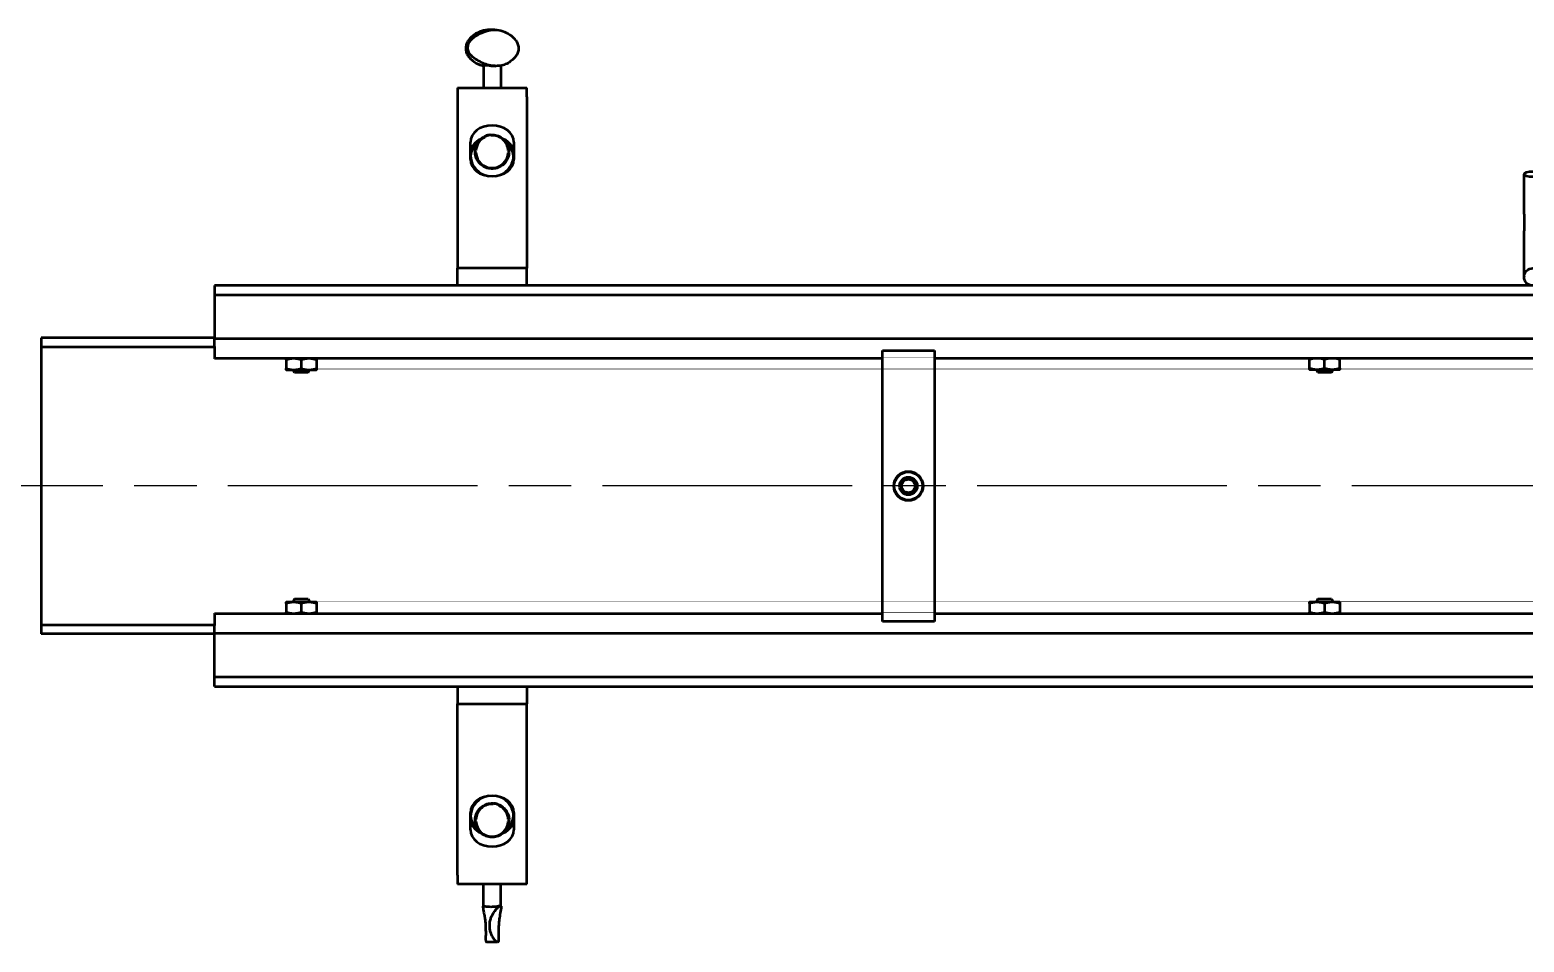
# Model space of a CAD drawing. Header units: inches. Extents: x 39 to 190, y 80 to 114.
# Drawn here: x 65.18 to 86.71, y 100.67 to 113.81 of the extents above; entities that cross this region are included whole.
import ezdxf

# ---------------------------------------------------------------- set-up
doc = ezdxf.new("R2010")
doc.units = ezdxf.units.IN
doc.header["$LTSCALE"] = 8
doc.header["$MEASUREMENT"] = 0
doc.linetypes.add('CHAIN', pattern=[0.7087, 0.4724, -0.0591, 0.1181, -0.0591])
doc.layers.add('Visible (ANSI)', color=7, linetype='Continuous', lineweight=50)

msp = doc.modelspace()

# ---------------------------------------------------------------- linework, layer by layer
at = {"linetype": 'CHAIN', "ltscale": 0.952448}
msp.add_line((190.429964, 107.239559), (64.338546, 107.239559), dxfattribs=at)
at = {"layer": 'Visible (ANSI)'}
for p, q in [((71.876749, 113.806301), (71.800023, 113.806301)), ((71.713386, 113.297765), (71.713386, 112.974001)), ((71.963386, 113.291808), (71.963386, 112.974001)), ((71.338386, 112.974001), (72.338386, 112.974001)), ((71.338386, 112.974001), (71.338386, 112.840046)), ((72.338386, 112.840046), (72.338386, 112.974001)), ((71.338386, 112.840046), (71.338386, 110.41771)), ((72.338386, 112.840046), (72.338386, 110.41771)), ((71.525886, 111.93825), (71.525886, 112.191045)), ((72.150886, 112.191045), (72.150886, 111.93825)), ((86.713386, 111.150116), (86.713386, 111.728349)), ((86.713386, 111.150116), (86.713386, 110.914411)), ((86.713386, 110.254958), (86.713386, 110.914411)), ((71.338386, 110.41771), (71.338386, 110.373059)), ((72.338386, 110.373059), (71.338386, 110.373059)), ((71.338386, 110.123059), (71.338386, 110.373059)), ((72.338386, 110.41771), (72.338386, 110.373059)), ((72.338386, 110.123059), (72.338386, 110.373059)), ((187.838386, 110.123059), (67.838386, 110.123059)), ((67.838386, 110.123059), (67.838386, 109.987059)), ((86.713386, 110.254958), (86.713386, 110.248059)), ((187.838386, 109.987059), (67.838386, 109.987059)), ((67.838386, 109.987059), (67.838386, 109.823059)), ((67.838386, 109.823059), (67.838386, 109.357059)), ((65.338546, 109.369559), (65.338546, 109.239559)), ((67.838386, 109.369559), (65.338546, 109.369559)), ((65.338546, 109.239559), (65.338546, 109.190733)), ((65.338546, 109.239559), (67.838386, 109.239559)), ((128.128229, 109.357059), (67.838386, 109.357059)), ((67.838386, 109.244265), (67.838386, 109.357059)), ((67.838386, 109.244265), (67.838386, 109.079214)), ((65.338546, 109.190733), (65.338546, 108.483115)), ((67.838386, 109.072059), (67.838386, 109.079214)), ((77.463386, 109.072059), (67.838386, 109.072059)), ((68.869386, 109.052499), (68.869386, 108.930619)), ((69.088386, 109.052499), (69.088386, 108.930619)), ((69.307386, 109.052499), (69.307386, 108.930619)), ((77.463386, 109.187059), (78.213386, 109.187059)), ((77.463386, 105.287059), (77.463386, 109.187059)), ((78.213386, 109.187059), (78.213386, 105.287059)), ((97.463386, 109.072059), (78.213386, 109.072059)), ((83.619386, 108.935619), (83.619386, 109.057499)), ((83.838386, 108.935619), (83.838386, 109.057499)), ((84.057386, 108.935619), (84.057386, 109.057499)), ((68.869386, 108.911059), (68.978886, 108.911059)), ((68.990451, 108.869559), (68.967988, 108.911059)), ((68.978886, 108.911059), (69.197886, 108.911059)), ((69.186321, 108.869559), (68.990451, 108.869559)), ((69.186321, 108.869559), (69.208783, 108.911059)), ((69.197886, 108.911059), (69.307386, 108.911059)), ((83.619386, 108.916059), (83.728886, 108.916059)), ((83.740531, 108.869559), (83.715362, 108.916059)), ((83.728886, 108.916059), (83.947886, 108.916059)), ((83.936401, 108.869559), (83.740531, 108.869559)), ((83.936401, 108.869559), (83.961569, 108.916059)), ((83.947886, 108.916059), (84.057386, 108.916059)), ((65.338546, 108.483115), (65.338546, 105.996002)), ((77.78789, 107.433807), (77.787468, 107.441759)), ((77.811637, 107.446293), (77.812052, 107.43847)), ((77.842843, 107.447949), (77.843258, 107.440125)), ((77.867356, 107.445997), (77.867778, 107.438046)), ((77.642954, 107.157678), (77.64963, 107.162019)), ((77.653521, 107.135474), (77.660089, 107.139745)), ((77.670558, 107.109276), (77.677126, 107.113548)), ((77.693244, 107.094954), (77.686569, 107.090613)), ((78.004847, 107.107501), (77.99775, 107.111111)), ((78.018793, 107.127754), (78.01181, 107.131306)), ((78.032963, 107.155607), (78.025979, 107.159159)), ((78.034023, 107.182415), (78.04112, 107.178805)), ((65.338546, 105.996002), (65.338546, 105.288385)), ((68.978886, 105.563059), (68.869386, 105.563059)), ((68.869386, 105.543499), (68.869386, 105.421619)), ((68.990451, 105.609559), (68.965282, 105.563059)), ((69.197886, 105.563059), (68.978886, 105.563059)), ((68.990451, 105.609559), (69.186321, 105.609559)), ((69.088386, 105.543499), (69.088386, 105.421619)), ((69.186321, 105.609559), (69.211489, 105.563059)), ((69.307386, 105.563059), (69.197886, 105.563059)), ((69.307386, 105.543499), (69.307386, 105.421619)), ((83.728886, 105.563059), (83.619386, 105.563059)), ((83.619386, 105.543499), (83.619386, 105.421619)), ((83.740531, 105.609559), (83.715362, 105.563059)), ((83.947886, 105.563059), (83.728886, 105.563059)), ((83.740531, 105.609559), (83.936401, 105.609559)), ((83.838386, 105.543499), (83.838386, 105.421619)), ((83.936401, 105.609559), (83.961569, 105.563059)), ((84.057386, 105.563059), (83.947886, 105.563059)), ((84.057386, 105.543499), (84.057386, 105.421619)), ((67.838386, 105.394903), (67.838386, 105.402059)), ((67.838386, 105.402059), (77.463386, 105.402059)), ((67.838386, 105.394903), (67.838386, 105.229853)), ((78.213386, 105.402059), (97.463386, 105.402059)), ((65.338546, 105.288385), (65.338546, 105.239559)), ((65.338546, 105.239559), (65.338546, 105.109559)), ((65.338546, 105.239559), (67.838386, 105.239559)), ((67.838386, 105.109559), (65.338546, 105.109559)), ((67.838386, 105.117059), (67.838386, 105.229853)), ((67.838386, 105.117059), (128.128229, 105.117059)), ((67.838386, 104.651059), (67.838386, 105.117059)), ((78.213386, 105.287059), (77.463386, 105.287059)), ((67.838386, 104.487059), (67.838386, 104.651059)), ((67.838386, 104.487059), (187.838386, 104.487059)), ((67.838386, 104.351059), (67.838386, 104.487059)), ((67.838386, 104.351059), (187.838386, 104.351059)), ((71.338386, 104.351059), (71.338386, 104.101059)), ((72.338386, 104.351059), (72.338386, 104.101059)), ((71.338386, 104.056407), (71.338386, 104.101059)), ((71.338386, 104.101059), (72.338386, 104.101059)), ((71.338386, 101.634072), (71.338386, 104.056407)), ((72.338386, 104.056407), (72.338386, 104.101059)), ((72.338386, 101.634072), (72.338386, 104.056407)), ((71.525886, 102.283073), (71.525886, 102.535867)), ((72.150886, 102.535867), (72.150886, 102.283073)), ((71.338386, 101.634072), (71.338386, 101.500117)), ((72.338386, 101.500117), (71.338386, 101.500117)), ((71.713386, 101.187453), (71.713386, 101.500117)), ((71.963386, 101.187716), (71.963386, 101.500117)), ((72.338386, 101.500117), (72.338386, 101.634072)), ((71.917391, 100.667817), (71.75938, 100.667817))]:
    msp.add_line(p, q, dxfattribs=at)
for centre, radius in [((86.838386, 110.248059), 0.125), ((77.838386, 107.237059), 0.210938), ((77.838386, 107.237059), 0.203125), ((77.838386, 107.237059), 0.128), ((77.838386, 107.237059), 0.098)]:
    msp.add_circle(centre, radius, dxfattribs=at)
for centre, radius, start, end in [((71.838386, 112.052001), 0.234375, 115.9960323, 176.332444), ((71.838386, 112.052001), 0.234375, 3.667556, 93.8582306), ((71.604011, 112.052001), 0.015, 88.166222, 271.833778), ((71.838386, 112.052001), 0.234375, 183.667556, 356.332444), ((72.072761, 112.052001), 0.015, 268.166222, 91.833778), ((71.838386, 102.422117), 0.234375, 86.1417694, 176.332444), ((71.838386, 102.422117), 0.234375, 3.667556, 64.0039677), ((71.604011, 102.422117), 0.015, 88.166222, 271.833778), ((71.838386, 102.422117), 0.234375, 183.667556, 356.332444), ((72.072761, 102.422117), 0.015, 268.166222, 91.833778)]:
    msp.add_arc(centre, radius, start, end, dxfattribs=at)
for centre, major_axis, ratio, start_param, end_param in [((71.838386, 112.191045), (-0.3125, 0), 0.766044443, 3.141592654, 6.283185307), ((71.838386, 112.030348), (-0.3125, 0), 0.766044443, 5.263923856, 6.283185307), ((71.779139, 112.274239), (-0.043438, -0.011753), 0.333333333, 4.71238898, 6.271047182), ((71.779139, 112.274239), (-0.043438, -0.011753), 0.333333333, 3.131444535, 4.71238898), ((71.838386, 112.030348), (0.3125, 0), 0.766044443, 0, 1.019261452), ((71.838386, 111.962406), (-0.3125, 0), 0.984807753, 5.365388944, 6.644320979), ((71.838386, 111.962406), (0.3125, 0), 0.984807753, 5.922049635, 7.200987395), ((71.838386, 111.93825), (0.3125, 0), 0.766044443, 3.141592654, 6.283185307), ((71.838386, 112.005818), (-0.3125, 0), 0.984807753, 0.070589401, 1.418033498), ((71.838386, 112.005818), (0.3125, 0), 0.984807753, 4.865151809, 6.212595907), ((71.838386, 102.535867), (-0.3125, 0), 0.766044443, 3.141592654, 6.283185307), ((71.838386, 102.4683), (-0.3125, 0), 0.984807753, 4.865151809, 6.212595907), ((71.838386, 102.4683), (0.3125, 0), 0.984807753, 0.070589401, 1.418033498), ((71.838386, 102.511712), (-0.3125, 0), 0.984807753, 5.922049635, 7.201189211), ((71.897632, 102.644355), (0.043438, -0.011753), 0.333333333, 1.570796327, 3.151740772), ((71.897632, 102.644355), (0.043438, -0.011753), 0.333333333, 0.012138125, 1.570796327), ((71.838386, 102.511712), (0.3125, 0), 0.984807753, 5.365388944, 6.644320979), ((71.838386, 102.44377), (-0.3125, 0), 0.766044443, 0, 1.019298072), ((71.838386, 102.44377), (0.3125, 0), 0.766044443, 5.263711107, 6.283185307), ((71.838386, 102.283073), (0.3125, 0), 0.766044443, 3.141592654, 6.283185307)]:
    msp.add_ellipse(centre, major_axis=major_axis, ratio=ratio, start_param=start_param, end_param=end_param, dxfattribs=at)
msp.add_ellipse((86.838386, 111.728349), major_axis=(0.125, 0), ratio=0.321439465, dxfattribs=at)
for points, knots in [([(71.800023, 113.806301), (71.760007, 113.806301), (71.721041, 113.800356), (71.647777, 113.776712), (71.613432, 113.759027), (71.552079, 113.71473), (71.524656, 113.688722), (71.499472, 113.658979)], [0, 0, 0, 0, 0.347479985, 0.347479985, 0.69495997, 0.69495997, 1.020331146, 1.020331146, 1.020331146, 1.020331146]), ([(71.533398, 113.658979), (71.562732, 113.688722), (71.596339, 113.71473), (71.670734, 113.759027), (71.711919, 113.776712), (71.794931, 113.800356), (71.836733, 113.806301), (71.876749, 113.806301)], [5.641443605, 5.641443605, 5.641443605, 5.641443605, 5.966814781, 5.966814781, 6.314294766, 6.314294766, 6.66177475, 6.66177475, 6.66177475, 6.66177475]), ([(71.876749, 113.806301), (71.916765, 113.806301), (71.95573, 113.800356), (72.028994, 113.776712), (72.063339, 113.759027), (72.124692, 113.71473), (72.152116, 113.688722), (72.1773, 113.658979)], [6.66177475, 6.66177475, 6.66177475, 6.66177475, 7.009254735, 7.009254735, 7.35673472, 7.35673472, 7.682105896, 7.682105896, 7.682105896, 7.682105896]), ([(71.459143, 113.546301), (71.458431, 113.526396), (71.460606, 113.505353), (71.471132, 113.466885), (71.479501, 113.449445), (71.490168, 113.434989), (71.490685, 113.434303), (71.491209, 113.433622)], [0.5989360844, 0.5989360844, 0.5989360844, 0.5989360844, 0.7510308104, 0.7510308104, 0.9031255364, 0.9031255364, 0.9107476997, 0.9107476997, 0.9107476997, 0.9107476997]), ([(71.499472, 113.658979), (71.498756, 113.658135), (71.498052, 113.657283), (71.486206, 113.642609), (71.476593, 113.625103), (71.463424, 113.586724), (71.459842, 113.565848), (71.459143, 113.546301)], [0.2909281473, 0.2909281473, 0.2909281473, 0.2909281473, 0.3002098687, 0.3002098687, 0.4495729766, 0.4495729766, 0.5989360844, 0.5989360844, 0.5989360844, 0.5989360844]), ([(71.489286, 113.546301), (71.488587, 113.565848), (71.491857, 113.586724), (71.506541, 113.625103), (71.517923, 113.642609), (71.531744, 113.657283), (71.532565, 113.658135), (71.533398, 113.658979)], [1.8093251949, 1.8093251949, 1.8093251949, 1.8093251949, 1.9586883028, 1.9586883028, 2.1080514107, 2.1080514107, 2.1173331321, 2.1173331321, 2.1173331321, 2.1173331321]), ([(71.541661, 113.433622), (71.540936, 113.434303), (71.54022, 113.434989), (71.525372, 113.449445), (71.512605, 113.466885), (71.494901, 113.505353), (71.489998, 113.526396), (71.489286, 113.546301)], [1.4975135796, 1.4975135796, 1.4975135796, 1.4975135796, 1.5051357429, 1.5051357429, 1.6572304689, 1.6572304689, 1.8093251949, 1.8093251949, 1.8093251949, 1.8093251949]), ([(72.1773, 113.658979), (72.178015, 113.658135), (72.178719, 113.657283), (72.190565, 113.642609), (72.200179, 113.625103), (72.213348, 113.586724), (72.21693, 113.565848), (72.217629, 113.546301)], [0.2909281473, 0.2909281473, 0.2909281473, 0.2909281473, 0.3002098687, 0.3002098687, 0.4495729766, 0.4495729766, 0.5989360844, 0.5989360844, 0.5989360844, 0.5989360844]), ([(72.217629, 113.546301), (72.218341, 113.526396), (72.216165, 113.505353), (72.205639, 113.466885), (72.19727, 113.449445), (72.186603, 113.434989), (72.186086, 113.434303), (72.185562, 113.433622)], [0.5989360844, 0.5989360844, 0.5989360844, 0.5989360844, 0.7510308104, 0.7510308104, 0.9031255364, 0.9031255364, 0.9107476997, 0.9107476997, 0.9107476997, 0.9107476997]), ([(71.491209, 113.433622), (71.496236, 113.427091), (71.501273, 113.420877), (71.539535, 113.375909), (71.579654, 113.342376), (71.648815, 113.308766), (71.673398, 113.300244), (71.703804, 113.293589), (71.70858, 113.292651), (71.713389, 113.29181)], [7.0020459914, 7.0020459914, 7.0020459914, 7.0020459914, 7.0721817327, 7.0721817327, 7.5401924495, 7.5401924495, 7.7741978079, 7.7741978079, 7.8174067475, 7.8174067475, 7.8174067475, 7.8174067475]), ([(71.898328, 113.286301), (71.87138, 113.286301), (71.842735, 113.289008), (71.784081, 113.300244), (71.754079, 113.308766), (71.665657, 113.342376), (71.608878, 113.375909), (71.555602, 113.420877), (71.548605, 113.427091), (71.541661, 113.433622)], [1.097300693, 1.097300693, 1.097300693, 1.097300693, 1.331306051, 1.331306051, 1.56531141, 1.56531141, 2.033322126, 2.033322126, 2.103457868, 2.103457868, 2.103457868, 2.103457868]), ([(71.713406, 113.297763), (71.713397, 113.298213), (71.713622, 113.298635), (71.715872, 113.30044), (71.721138, 113.301238), (71.728696, 113.301238)], [1.7691817086, 1.7691817086, 1.7691817086, 1.7691817086, 1.8012782743, 1.8012782743, 1.9213705111, 1.9213705111, 1.9213705111, 1.9213705111]), ([(71.728696, 113.301238), (71.736253, 113.301238), (71.747069, 113.30044), (71.773038, 113.297591), (71.788192, 113.295586), (71.818223, 113.291846), (71.835132, 113.289865), (71.868269, 113.287073), (71.8845, 113.286301), (71.898328, 113.286301)], [0, 0, 0, 0, 0.1200922368, 0.1200922368, 0.2401844736, 0.2401844736, 0.3602635507, 0.3602635507, 0.4803426278, 0.4803426278, 0.4803426278, 0.4803426278]), ([(72.185562, 113.433622), (72.180535, 113.427091), (72.175499, 113.420877), (72.137236, 113.375909), (72.097117, 113.342376), (72.027956, 113.308766), (72.003373, 113.300244), (71.952041, 113.289008), (71.925276, 113.286301), (71.898328, 113.286301)], [7.002045991, 7.002045991, 7.002045991, 7.002045991, 7.072181733, 7.072181733, 7.540192449, 7.540192449, 7.774197808, 7.774197808, 8.008203166, 8.008203166, 8.008203166, 8.008203166]), ([(71.593623, 112.062822), (71.594824, 112.089983), (71.600683, 112.117287), (71.620593, 112.167344), (71.634733, 112.190793), (71.669398, 112.231394), (71.690357, 112.249045), (71.736279, 112.276307), (71.761811, 112.286255), (71.81407, 112.297251), (71.841446, 112.298434), (71.894459, 112.291989), (71.920754, 112.284281), (71.968857, 112.261085), (71.991261, 112.245309), (72.029313, 112.207839), (72.045433, 112.185681), (72.069368, 112.137941), (72.077481, 112.111768), (72.082136, 112.077856), (72.082816, 112.070343), (72.083148, 112.062822)], [0, 0, 0, 0, 0.212669473, 0.212669473, 0.421401634, 0.421401634, 0.630278357, 0.630278357, 0.839149821, 0.839149821, 1.048021476, 1.048021476, 1.256893124, 1.256893124, 1.465764772, 1.465764772, 1.67463642, 1.67463642, 1.883508068, 1.883508068, 1.942398235, 1.942398235, 1.942398235, 1.942398235]), ([(71.593623, 112.062822), (71.594824, 112.089983), (71.600683, 112.117287), (71.620593, 112.167344), (71.634733, 112.190793), (71.669398, 112.231394), (71.690357, 112.249045), (71.732869, 112.274282), (71.754242, 112.28322), (71.776234, 112.288988)], [0, 0, 0, 0, 0.2126694732, 0.2126694732, 0.4214016339, 0.4214016339, 0.6302783572, 0.6302783572, 0.8081258164, 0.8081258164, 0.8081258164, 0.8081258164]), ([(72.083148, 112.04118), (72.081948, 112.014019), (72.076089, 111.986714), (72.056179, 111.936657), (72.042039, 111.913208), (72.007374, 111.872608), (71.986414, 111.854956), (71.940492, 111.827695), (71.914961, 111.817746), (71.862701, 111.806751), (71.835325, 111.805567), (71.782312, 111.812012), (71.756017, 111.81972), (71.707915, 111.842917), (71.68551, 111.858693), (71.647458, 111.896163), (71.631338, 111.918321), (71.607403, 111.96606), (71.59929, 111.992233), (71.594636, 112.026145), (71.593956, 112.033658), (71.593623, 112.04118)], [0, 0, 0, 0, 0.212669473, 0.212669473, 0.421401634, 0.421401634, 0.630278357, 0.630278357, 0.839149821, 0.839149821, 1.048021476, 1.048021476, 1.256893124, 1.256893124, 1.465764772, 1.465764772, 1.67463642, 1.67463642, 1.883508068, 1.883508068, 1.942398235, 1.942398235, 1.942398235, 1.942398235]), ([(72.033326, 112.200372), (72.040394, 112.19109), (72.046803, 112.181317), (72.053302, 112.169643), (72.054145, 112.168089), (72.054971, 112.166525)], [0.74845337, 0.74845337, 0.74845337, 0.74845337, 0.8391498207, 0.8391498207, 0.852966887, 0.852966887, 0.852966887, 0.852966887]), ([(72.070759, 112.12958), (72.074456, 112.118514), (72.077371, 112.107196), (72.081419, 112.084908), (72.08266, 112.073869), (72.083148, 112.062822)], [0.9573253388, 0.9573253388, 0.9573253388, 0.9573253388, 1.0480214757, 1.0480214757, 1.1345245666, 1.1345245666, 1.1345245666, 1.1345245666]), ([(71.593623, 102.432938), (71.594824, 102.460099), (71.600683, 102.487403), (71.620593, 102.53746), (71.634733, 102.560909), (71.669398, 102.60151), (71.690357, 102.619161), (71.736279, 102.646423), (71.761811, 102.656371), (71.81407, 102.667367), (71.841446, 102.66855), (71.87893, 102.663994), (71.889841, 102.66191), (71.900537, 102.659104)], [0, 0, 0, 0, 0.212669473, 0.212669473, 0.421401634, 0.421401634, 0.630278357, 0.630278357, 0.839149821, 0.839149821, 1.048021476, 1.048021476, 1.134524567, 1.134524567, 1.134524567, 1.134524567]), ([(71.593623, 102.432938), (71.594824, 102.460099), (71.600683, 102.487403), (71.620593, 102.53746), (71.634733, 102.560909), (71.669398, 102.60151), (71.690357, 102.619161), (71.736279, 102.646423), (71.761811, 102.656371), (71.81407, 102.667367), (71.841446, 102.66855), (71.894459, 102.662106), (71.920754, 102.654398), (71.968857, 102.631201), (71.991261, 102.615425), (72.029313, 102.577955), (72.045433, 102.555797), (72.069368, 102.508058), (72.077481, 102.481885), (72.082136, 102.447972), (72.082816, 102.440459), (72.083148, 102.432938)], [0, 0, 0, 0, 0.212669473, 0.212669473, 0.421401634, 0.421401634, 0.630278357, 0.630278357, 0.839149821, 0.839149821, 1.048021476, 1.048021476, 1.256893124, 1.256893124, 1.465764772, 1.465764772, 1.67463642, 1.67463642, 1.883508068, 1.883508068, 1.942398235, 1.942398235, 1.942398235, 1.942398235]), ([(71.960376, 102.634577), (71.96532, 102.631744), (71.970158, 102.628742), (71.981192, 102.621341), (71.987334, 102.616783), (71.993259, 102.611941)], [0.1682827965, 0.1682827965, 0.1682827965, 0.1682827965, 0.2126694732, 0.2126694732, 0.2722168439, 0.2722168439, 0.2722168439, 0.2722168439]), ([(72.022168, 102.58412), (72.025997, 102.579784), (72.029666, 102.575319), (72.03778, 102.564686), (72.042126, 102.558389), (72.046176, 102.551894)], [0.3763439684, 0.3763439684, 0.3763439684, 0.3763439684, 0.4214016339, 0.4214016339, 0.4809711107, 0.4809711107, 0.4809711107, 0.4809711107]), ([(72.083148, 102.411296), (72.081948, 102.384135), (72.076089, 102.356831), (72.056179, 102.306774), (72.042039, 102.283325), (72.007374, 102.242724), (71.986414, 102.225073), (71.940492, 102.197811), (71.914961, 102.187863), (71.862701, 102.176867), (71.835325, 102.175683), (71.782312, 102.182128), (71.756017, 102.189836), (71.707915, 102.213033), (71.68551, 102.228809), (71.647458, 102.266279), (71.631338, 102.288437), (71.607403, 102.336176), (71.59929, 102.362349), (71.594636, 102.396262), (71.593956, 102.403775), (71.593623, 102.411296)], [0, 0, 0, 0, 0.212669473, 0.212669473, 0.421401634, 0.421401634, 0.630278357, 0.630278357, 0.839149821, 0.839149821, 1.048021476, 1.048021476, 1.256893124, 1.256893124, 1.465764772, 1.465764772, 1.67463642, 1.67463642, 1.883508068, 1.883508068, 1.942398235, 1.942398235, 1.942398235, 1.942398235]), ([(72.064598, 102.516187), (72.066822, 102.51085), (72.068854, 102.505443), (72.07791, 102.478428), (72.082144, 102.455652), (72.083148, 102.432938)], [0.5852457116, 0.5852457116, 0.5852457116, 0.5852457116, 0.6302783572, 0.6302783572, 0.8081258164, 0.8081258164, 0.8081258164, 0.8081258164]), ([(71.713388, 101.187715), (71.709459, 101.187175), (71.706957, 101.184481), (71.704777, 101.173874), (71.705469, 101.165352), (71.711191, 101.131742), (71.719669, 101.098209), (71.726931, 101.053241), (71.727872, 101.047027), (71.728775, 101.040496)], [1.1234654644, 1.1234654644, 1.1234654644, 1.1234654644, 1.3313060512, 1.3313060512, 1.5653114096, 1.5653114096, 2.0333221264, 2.0333221264, 2.1034578677, 2.1034578677, 2.1034578677, 2.1034578677]), ([(71.81874, 101.17288), (71.803176, 101.17288), (71.787113, 101.173678), (71.758725, 101.176526), (71.746393, 101.178532), (71.728017, 101.182271), (71.720728, 101.184253), (71.714537, 101.186475), (71.713427, 101.187082), (71.713417, 101.187441)], [0.9606852556, 0.9606852556, 0.9606852556, 0.9606852556, 1.0807774924, 1.0807774924, 1.2008697291, 1.2008697291, 1.3209488062, 1.3209488062, 1.3920129916, 1.3920129916, 1.3920129916, 1.3920129916]), ([(71.728775, 101.040496), (71.728883, 101.039711), (71.728993, 101.038921), (71.731029, 101.024373), (71.733656, 101.006971), (71.7385, 100.968615), (71.740664, 100.947646), (71.742124, 100.927817)], [1.4975287939, 1.4975287939, 1.4975287939, 1.4975287939, 1.5062939971, 1.5062939971, 1.6578105605, 1.6578105605, 1.8093271238, 1.8093271238, 1.8093271238, 1.8093271238]), ([(71.804203, 100.927817), (71.805669, 100.947722), (71.809111, 100.968765), (71.819031, 101.007233), (71.825451, 101.024673), (71.832041, 101.039129), (71.832358, 101.039814), (71.832676, 101.040496)], [0.5989360844, 0.5989360844, 0.5989360844, 0.5989360844, 0.7510308104, 0.7510308104, 0.9031255364, 0.9031255364, 0.9107476997, 0.9107476997, 0.9107476997, 0.9107476997]), ([(71.961832, 101.187817), (71.959356, 101.187817), (71.953598, 101.187044), (71.936144, 101.184253), (71.92445, 101.182271), (71.899117, 101.178532), (71.883765, 101.176526), (71.851361, 101.173678), (71.834305, 101.17288), (71.81874, 101.17288)], [0.4803426278, 0.4803426278, 0.4803426278, 0.4803426278, 0.6004217049, 0.6004217049, 0.720500782, 0.720500782, 0.8405930188, 0.8405930188, 0.9606852556, 0.9606852556, 0.9606852556, 0.9606852556]), ([(71.832676, 101.040496), (71.835722, 101.047027), (71.838818, 101.053241), (71.862475, 101.098209), (71.888307, 101.131742), (71.922251, 101.165352), (71.93272, 101.173874), (71.950108, 101.185109), (71.957006, 101.187817), (71.961832, 101.187817)], [7.002045991, 7.002045991, 7.002045991, 7.002045991, 7.072181733, 7.072181733, 7.540192449, 7.540192449, 7.774197808, 7.774197808, 8.008203166, 8.008203166, 8.008203166, 8.008203166]), ([(71.947997, 101.040496), (71.947903, 101.039814), (71.947807, 101.039129), (71.945787, 101.024673), (71.943151, 101.007233), (71.938288, 100.968765), (71.936113, 100.947722), (71.934647, 100.927817)], [1.4975135796, 1.4975135796, 1.4975135796, 1.4975135796, 1.5051357429, 1.5051357429, 1.6572304689, 1.6572304689, 1.8093251949, 1.8093251949, 1.8093251949, 1.8093251949]), ([(71.961832, 101.187817), (71.966659, 101.187817), (71.969685, 101.185109), (71.971995, 101.173874), (71.971302, 101.165352), (71.965581, 101.131742), (71.957102, 101.098209), (71.94984, 101.053241), (71.948899, 101.047027), (71.947997, 101.040496)], [1.097300693, 1.097300693, 1.097300693, 1.097300693, 1.331306051, 1.331306051, 1.56531141, 1.56531141, 2.033322126, 2.033322126, 2.103457868, 2.103457868, 2.103457868, 2.103457868]), ([(71.742124, 100.927817), (71.743564, 100.90827), (71.744499, 100.887394), (71.745433, 100.849015), (71.745492, 100.831509), (71.745756, 100.816835), (71.745773, 100.815983), (71.74579, 100.815138)], [1.8093271238, 1.8093271238, 1.8093271238, 1.8093271238, 1.9586902317, 1.9586902317, 2.1080533396, 2.1080533396, 2.117335061, 2.117335061, 2.117335061, 2.117335061]), ([(71.74579, 100.815138), (71.7464, 100.785396), (71.745497, 100.759388), (71.744224, 100.715091), (71.743944, 100.697405), (71.747901, 100.673762), (71.752213, 100.667817), (71.75938, 100.667817)], [-1.020331146, -1.020331146, -1.020331146, -1.020331146, -0.69495997, -0.69495997, -0.347479985, -0.347479985, 0, 0, 0, 0]), ([(71.81566, 100.815138), (71.8154, 100.815983), (71.815143, 100.816835), (71.810811, 100.831509), (71.807109, 100.849015), (71.803055, 100.887394), (71.802763, 100.90827), (71.804203, 100.927817)], [0.2909281473, 0.2909281473, 0.2909281473, 0.2909281473, 0.3002098687, 0.3002098687, 0.4495729766, 0.4495729766, 0.5989360844, 0.5989360844, 0.5989360844, 0.5989360844]), ([(71.917391, 100.667817), (71.910225, 100.667817), (71.900072, 100.673762), (71.876039, 100.697405), (71.862233, 100.715091), (71.836647, 100.759388), (71.824814, 100.785396), (71.81566, 100.815138)], [6.66177475, 6.66177475, 6.66177475, 6.66177475, 7.009254735, 7.009254735, 7.35673472, 7.35673472, 7.682105896, 7.682105896, 7.682105896, 7.682105896]), ([(71.930981, 100.815138), (71.930372, 100.785396), (71.931274, 100.759388), (71.932547, 100.715091), (71.932827, 100.697405), (71.928871, 100.673762), (71.924558, 100.667817), (71.917391, 100.667817)], [5.641443605, 5.641443605, 5.641443605, 5.641443605, 5.966814781, 5.966814781, 6.314294766, 6.314294766, 6.66177475, 6.66177475, 6.66177475, 6.66177475]), ([(71.934647, 100.927817), (71.933207, 100.90827), (71.932273, 100.887394), (71.931338, 100.849015), (71.931279, 100.831509), (71.931015, 100.816835), (71.930999, 100.815983), (71.930981, 100.815138)], [1.8093251949, 1.8093251949, 1.8093251949, 1.8093251949, 1.9586883028, 1.9586883028, 2.1080514107, 2.1080514107, 2.1173331321, 2.1173331321, 2.1173331321, 2.1173331321])]:
    msp.add_open_spline(points, degree=3, knots=knots, dxfattribs=at)
for points, weights in [([(68.869386, 109.052499), (68.869386, 109.072059), (68.869386, 109.072059)], [1, 1.0379548493, 1]), ([(68.978886, 109.072059), (68.928067, 109.072059), (68.869386, 109.052499)], [1, 1.0379548493, 1]), ([(69.088386, 109.052499), (69.029705, 109.072059), (68.978886, 109.072059)], [1, 1.0379548493, 1]), ([(69.197886, 109.072059), (69.147067, 109.072059), (69.088386, 109.052499)], [1, 1.0379548493, 1]), ([(69.307386, 109.052499), (69.248705, 109.072059), (69.197886, 109.072059)], [1, 1.0379548493, 1]), ([(69.307386, 109.072059), (69.307386, 109.072059), (69.307386, 109.052499)], [1, 1.0379548493, 1]), ([(83.675023, 109.072059), (83.648664, 109.067258), (83.619386, 109.057499)], [1.01896927496, 1.01858415614, 1]), ([(83.619386, 109.057499), (83.619386, 109.067258), (83.619386, 109.072059)], [1, 1.01858415614, 1.01896927496]), ([(83.838386, 109.057499), (83.809107, 109.067258), (83.782748, 109.072059)], [1, 1.01858415614, 1.01896927496]), ([(83.894023, 109.072059), (83.867664, 109.067258), (83.838386, 109.057499)], [1.01896927496, 1.01858415614, 1]), ([(84.057386, 109.057499), (84.028107, 109.067258), (84.001748, 109.072059)], [1, 1.01858415614, 1.01896927496]), ([(84.057386, 109.072059), (84.057386, 109.067258), (84.057386, 109.057499)], [1.01896927496, 1.01858415614, 1]), ([(68.869386, 108.930619), (68.928067, 108.911059), (68.978886, 108.911059)], [1, 1.0379548493, 1]), ([(68.869386, 108.911059), (68.869386, 108.911059), (68.869386, 108.930619)], [1, 1.0379548493, 1]), ([(68.978886, 108.911059), (69.029705, 108.911059), (69.088386, 108.930619)], [1, 1.0379548493, 1]), ([(69.088386, 108.930619), (69.147067, 108.911059), (69.197886, 108.911059)], [1, 1.0379548493, 1]), ([(69.197886, 108.911059), (69.248705, 108.911059), (69.307386, 108.930619)], [1, 1.0379548493, 1]), ([(69.307386, 108.930619), (69.307386, 108.911059), (69.307386, 108.911059)], [1, 1.0379548493, 1]), ([(83.619386, 108.935619), (83.678067, 108.916059), (83.728886, 108.916059)], [1, 1.0379548493, 1]), ([(83.619386, 108.916059), (83.619386, 108.916059), (83.619386, 108.935619)], [1, 1.0379548493, 1]), ([(83.728886, 108.916059), (83.779705, 108.916059), (83.838386, 108.935619)], [1, 1.0379548493, 1]), ([(83.838386, 108.935619), (83.897067, 108.916059), (83.947886, 108.916059)], [1, 1.0379548493, 1]), ([(83.947886, 108.916059), (83.998705, 108.916059), (84.057386, 108.935619)], [1, 1.0379548493, 1]), ([(84.057386, 108.935619), (84.057386, 108.916059), (84.057386, 108.916059)], [1, 1.0379548493, 1]), ([(68.869386, 105.543499), (68.869386, 105.563059), (68.869386, 105.563059)], [1, 1.0379548493, 1]), ([(68.978886, 105.563059), (68.928067, 105.563059), (68.869386, 105.543499)], [1, 1.0379548493, 1]), ([(69.088386, 105.543499), (69.029705, 105.563059), (68.978886, 105.563059)], [1, 1.0379548493, 1]), ([(69.197886, 105.563059), (69.147067, 105.563059), (69.088386, 105.543499)], [1, 1.0379548493, 1]), ([(69.307386, 105.543499), (69.248705, 105.563059), (69.197886, 105.563059)], [1, 1.0379548493, 1]), ([(69.307386, 105.563059), (69.307386, 105.563059), (69.307386, 105.543499)], [1, 1.0379548493, 1]), ([(83.619386, 105.543499), (83.619386, 105.563059), (83.619386, 105.563059)], [1, 1.0379548493, 1]), ([(83.728886, 105.563059), (83.678067, 105.563059), (83.619386, 105.543499)], [1, 1.0379548493, 1]), ([(83.838386, 105.543499), (83.779705, 105.563059), (83.728886, 105.563059)], [1, 1.0379548493, 1]), ([(83.947886, 105.563059), (83.897067, 105.563059), (83.838386, 105.543499)], [1, 1.0379548493, 1]), ([(84.057386, 105.543499), (83.998705, 105.563059), (83.947886, 105.563059)], [1, 1.0379548493, 1]), ([(84.057386, 105.563059), (84.057386, 105.563059), (84.057386, 105.543499)], [1, 1.0379548493, 1]), ([(68.869386, 105.421619), (68.928067, 105.402059), (68.978886, 105.402059)], [1, 1.0379548493, 1]), ([(68.869386, 105.402059), (68.869386, 105.402059), (68.869386, 105.421619)], [1, 1.0379548493, 1]), ([(68.978886, 105.402059), (69.029705, 105.402059), (69.088386, 105.421619)], [1, 1.0379548493, 1]), ([(69.088386, 105.421619), (69.147067, 105.402059), (69.197886, 105.402059)], [1, 1.0379548493, 1]), ([(69.197886, 105.402059), (69.248705, 105.402059), (69.307386, 105.421619)], [1, 1.0379548493, 1]), ([(69.307386, 105.421619), (69.307386, 105.402059), (69.307386, 105.402059)], [1, 1.0379548493, 1]), ([(83.619386, 105.421619), (83.678067, 105.402059), (83.728886, 105.402059)], [1, 1.0379548493, 1]), ([(83.619386, 105.402059), (83.619386, 105.402059), (83.619386, 105.421619)], [1, 1.0379548493, 1]), ([(83.728886, 105.402059), (83.779705, 105.402059), (83.838386, 105.421619)], [1, 1.0379548493, 1]), ([(83.838386, 105.421619), (83.897067, 105.402059), (83.947886, 105.402059)], [1, 1.0379548493, 1]), ([(83.947886, 105.402059), (83.998705, 105.402059), (84.057386, 105.421619)], [1, 1.0379548493, 1]), ([(84.057386, 105.421619), (84.057386, 105.402059), (84.057386, 105.402059)], [1, 1.0379548493, 1])]:
    msp.add_rational_spline(points, weights, degree=2, dxfattribs=at)
msp.add_open_spline([(71.900537, 102.659104), (71.907967, 102.657156), (71.915329, 102.654842), (71.922578, 102.652182)], degree=3, dxfattribs=at)

doc.saveas('drawing.dxf')
